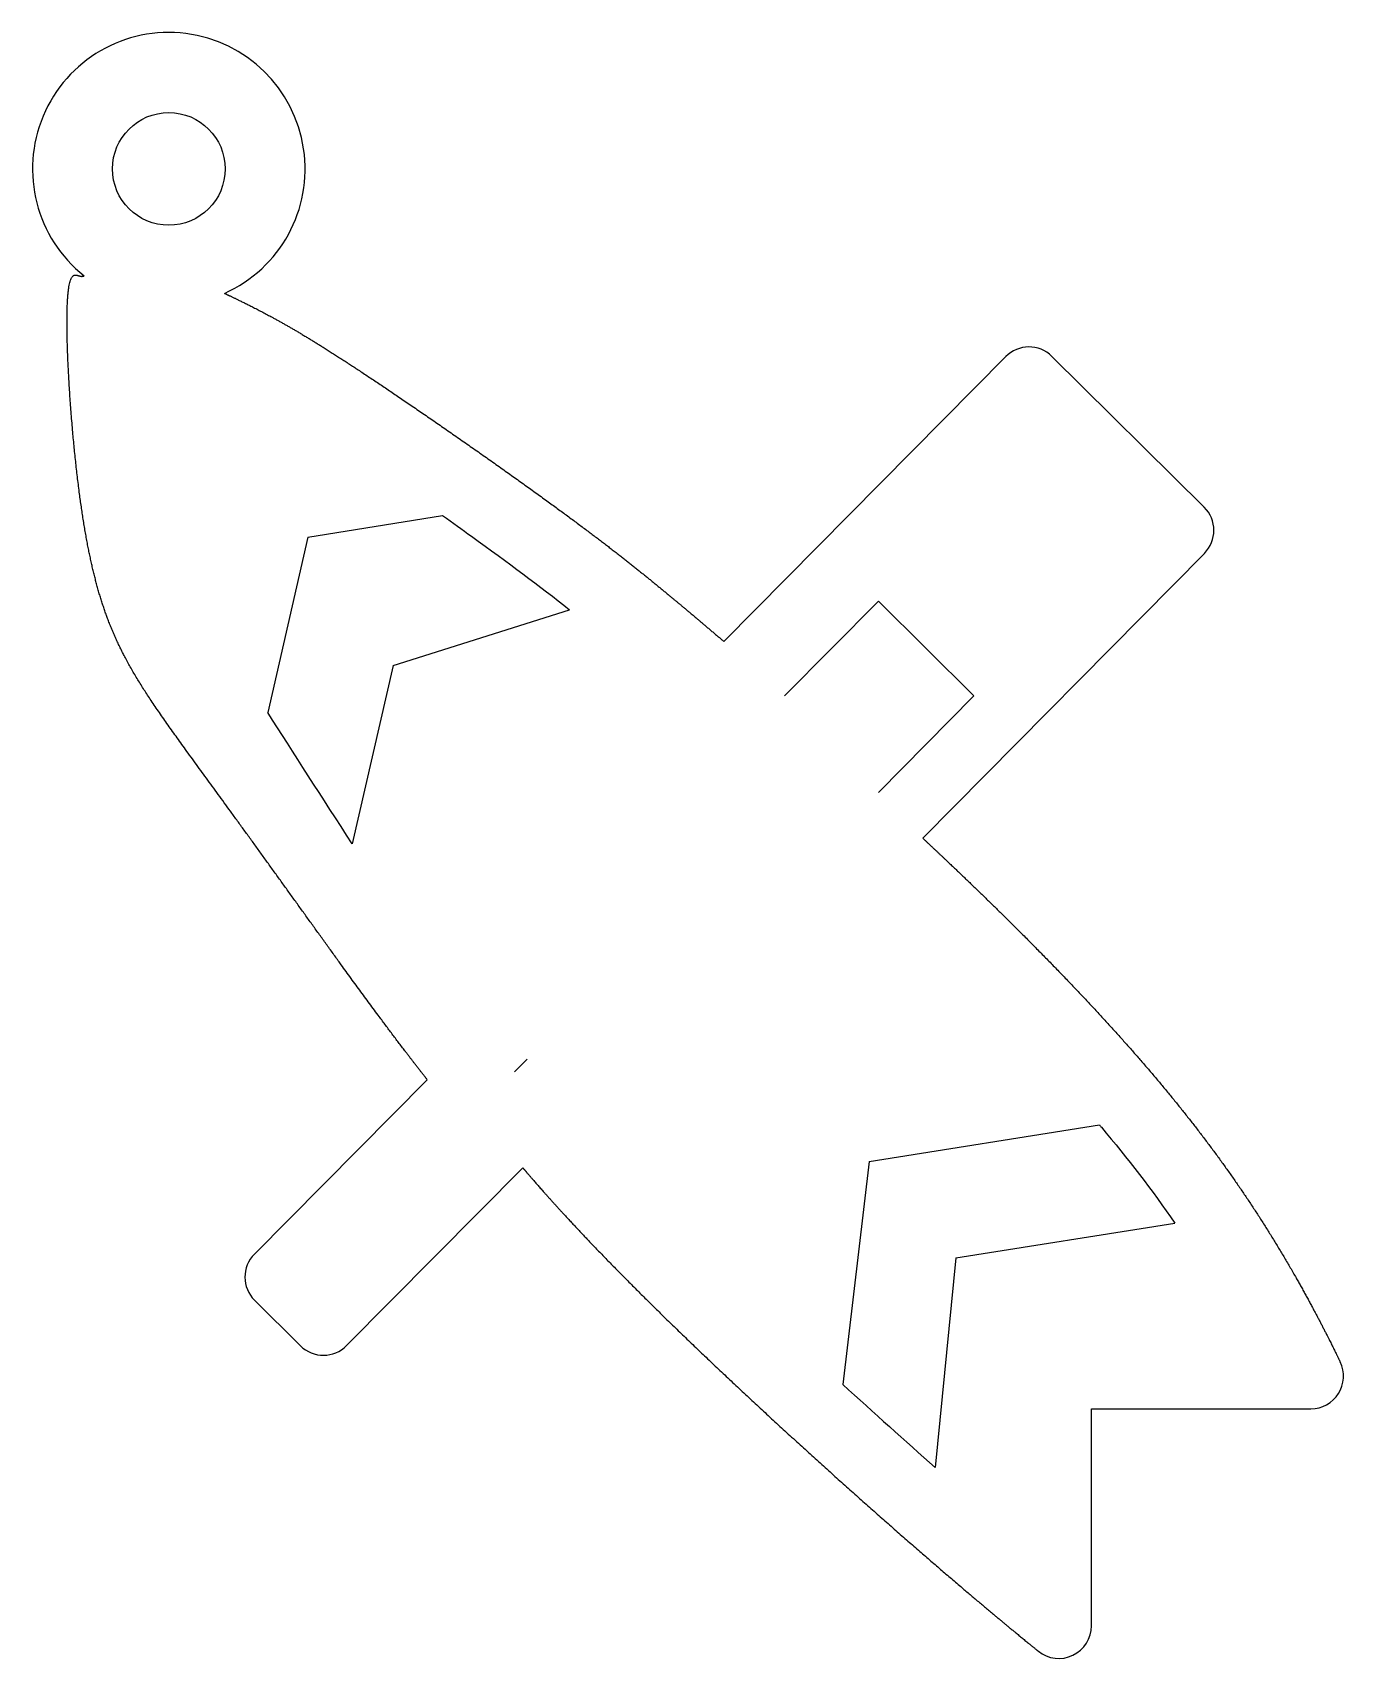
# Model space of a CAD drawing. Header units: millimetres. Extents: x -84.3 to -48.5, y 37.6 to 82.
import ezdxf

# ---------------------------------------------------------------- set-up
doc = ezdxf.new("R2010")
doc.units = ezdxf.units.MM
doc.layers.get('0').update_dxf_attribs({"linetype": 'CONTINUOUS'})

msp = doc.modelspace()

# ---------------------------------------------------------------- linework, layer by layer
for p, q in [((-56.485, 73.142), (-52.331, 69.03)), ((-65.43, 65.369), (-57.743, 73.135)), ((-76.776, 68.218), (-73.103, 68.803)), ((-76.776, 68.218), (-77.872, 63.432)), ((-52.324, 67.772), (-60.008, 60.008)), ((-74.453, 64.715), (-69.641, 66.237)), ((-63.773, 63.89), (-61.218, 66.47)), ((-61.218, 66.47), (-58.611, 63.89)), ((-74.453, 64.715), (-75.566, 59.856)), ((-58.611, 63.89), (-61.218, 61.255)), ((-71.14, 53.634), (-70.795, 53.982)), ((-73.521, 53.423), (-78.236, 48.667)), ((-61.468, 51.192), (-55.19, 52.192)), ((-75.72, 46.173), (-70.914, 51.021)), ((-61.468, 51.192), (-62.189, 45.116)), ((-59.104, 48.563), (-53.129, 49.515)), ((-59.104, 48.563), (-59.666, 42.852)), ((-78.231, 47.408), (-76.979, 46.168)), ((-55.404, 38.534), (-55.404, 44.449)), ((-55.404, 44.449), (-49.422, 44.449))]:
    msp.add_line(p, q)
for centre, radius in [((-80.569, 78.254), 1.536), ((-80.901, 75.533), 0)]:
    msp.add_circle(centre, radius)
for centre, radius, start, end in [((-80.569, 78.254), 3.718, -65.9001, 231.6032), ((-57.111, 72.509), 0.89, 45.2953, 135.2953), ((-52.957, 68.398), 0.89, -44.7047, 45.2953), ((-77.604, 48.041), 0.89, 135.2472, 225.2472), ((-76.352, 46.8), 0.89, 225.2472, 315.2472), ((-49.422, 45.339), 0.89, -90, 25.8277), ((-56.294, 38.534), 0.89, 231.0327, 360)]:
    msp.add_arc(centre, radius, start, end)
for points, degree in [([(-73.521, 53.423), (-73.695, 53.643), (-74.051, 54.1), (-74.611, 54.838), (-75.406, 55.915), (-76.451, 57.362), (-77.512, 58.839), (-78.544, 60.27), (-79.508, 61.591), (-80.366, 62.767), (-81.097, 63.8), (-81.694, 64.75), (-82.169, 65.72), (-82.539, 66.814), (-82.828, 68.109), (-83.052, 69.624), (-83.22, 71.286), (-83.328, 72.898), (-83.365, 74.232), (-83.323, 75.099), (-83.206, 75.428), (-83.071, 75.36), (-82.97, 75.313), (-82.908, 75.324), (-82.878, 75.34)], 5), ([(-79.051, 74.86), (-78.885, 74.784), (-78.557, 74.629), (-78.077, 74.39), (-77.453, 74.054), (-76.656, 73.583), (-75.798, 73.038), (-74.842, 72.406), (-73.787, 71.69), (-72.667, 70.916), (-71.533, 70.121), (-70.441, 69.341), (-69.437, 68.607), (-68.545, 67.933), (-67.748, 67.306), (-67.002, 66.697), (-66.401, 66.193), (-65.927, 65.792), (-65.598, 65.512), (-65.43, 65.369)], 5), ([(-75.566, 59.856), (-76.384, 61.111), (-77.178, 62.35), (-77.872, 63.432)], 3), ([(-62.189, 45.116), (-61.343, 44.343), (-60.487, 43.576), (-59.666, 42.852)], 3)]:
    msp.add_open_spline(points, degree=degree)
for points, degree, knots in [([(-73.103, 68.803), (-72.827, 68.607), (-72.565, 68.42), (-72.316, 68.24), (-71.305, 67.513), (-70.47, 66.887), (-69.641, 66.237)], 3, [0.775291, 0.775291, 0.775291, 0.775291, 0.7986242, 0.7986242, 0.7986242, 0.8932257, 0.8932257, 0.8932257, 0.8932257]), ([(-60.008, 60.008), (-59.797, 59.811), (-59.379, 59.419), (-58.761, 58.832), (-57.957, 58.054), (-56.983, 57.085), (-56.043, 56.122), (-55.138, 55.16), (-54.269, 54.198), (-53.437, 53.228), (-52.641, 52.244), (-51.882, 51.237), (-51.157, 50.2), (-50.467, 49.128), (-49.816, 48.028), (-49.32, 47.12), (-48.963, 46.424), (-48.732, 45.957), (-48.621, 45.726)], 5, [0, 0, 0, 0, 0, 0, 0.0666667, 0.1333333, 0.2, 0.2666667, 0.3333333, 0.4, 0.4666667, 0.5333333, 0.6, 0.6666667, 0.7333333, 0.8, 0.8666667, 0.9303956, 0.9303956, 0.9303956, 0.9303956, 0.9303956, 0.9303956]), ([(-55.19, 52.192), (-55.172, 52.169), (-55.153, 52.147), (-55.134, 52.125), (-54.417, 51.274), (-53.752, 50.411), (-53.129, 49.515)], 3, [0.4489975, 0.4489975, 0.4489975, 0.4489975, 0.4537684, 0.4537684, 0.4537684, 0.6365799, 0.6365799, 0.6365799, 0.6365799]), ([(-70.914, 51.021), (-70.785, 50.869), (-70.518, 50.556), (-70.086, 50.068), (-69.45, 49.374), (-68.553, 48.438), (-67.554, 47.433), (-66.46, 46.367), (-65.286, 45.251), (-64.056, 44.109), (-62.801, 42.964), (-61.552, 41.845), (-60.338, 40.777), (-59.185, 39.78), (-58.258, 38.996), (-57.593, 38.444), (-57.152, 38.083), (-56.91, 37.887), (-56.854, 37.842)], 5, [0, 0, 0, 0, 0, 0, 0.0666667, 0.1333333, 0.2, 0.2666667, 0.3333333, 0.4, 0.4666667, 0.5333333, 0.6, 0.6666667, 0.7333333, 0.8, 0.8666667, 0.8866839, 0.8866839, 0.8866839, 0.8866839, 0.8866839, 0.8866839])]:
    msp.add_open_spline(points, degree=degree, knots=knots)

doc.saveas('drawing.dxf')
